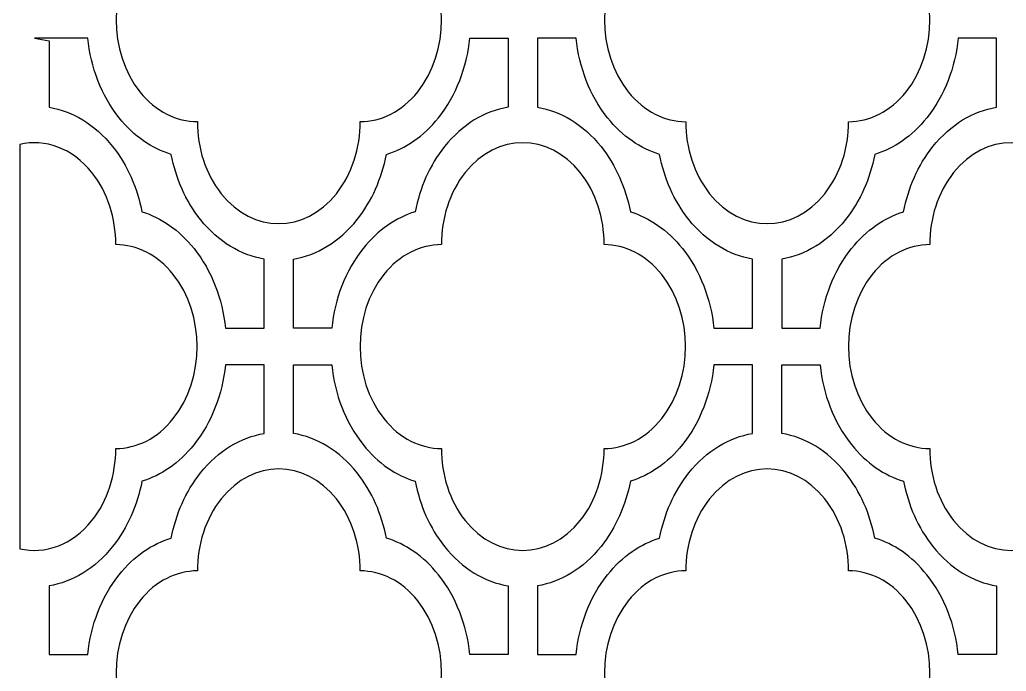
# Model space of a CAD drawing. Header units: centimetres. Extents: x -88 to 88, y -108 to 108.
# Drawn here: x -88.4 to -34.3, y -35.7 to 0 of the extents above; entities that cross this region are included whole.
import ezdxf

# ---------------------------------------------------------------- set-up
doc = ezdxf.new("R2010")
doc.units = ezdxf.units.CM
doc.header["$MEASUREMENT"] = 0
doc.layers.add('layer 1', color=7, linetype='Continuous')

msp = doc.modelspace()

# ---------------------------------------------------------------- linework, layer by layer
at = {"layer": 'layer 1', "color": 114}
for points, knots in [([(-78.66422, 5.59285), (-78.66373, 7.02351), (-78.22777, 8.45397), (-77.35632, 9.54527), (-77.35632, 9.54527), (-75.61244, 11.72912), (-72.78399, 11.72911), (-71.04011, 9.54527), (-71.04011, 9.54527), (-70.16868, 8.45397), (-69.7327, 7.02353), (-69.7322, 5.59285), (-69.7322, 5.59285), (-68.58977, 5.59224), (-67.44749, 5.04627), (-66.57605, 3.95499), (-66.57605, 3.95499), (-64.83218, 1.77114), (-64.83218, -1.77089), (-66.57605, -3.95473), (-66.57605, -3.95473), (-67.44743, -5.04595), (-68.58962, -5.59191), (-69.73198, -5.59259), (-69.73198, -5.59259), (-69.73246, -7.02333), (-70.16847, -8.45387), (-71.03995, -9.54523), (-71.03995, -9.54523), (-72.78392, -11.72918), (-75.61251, -11.72915), (-77.35648, -9.54522), (-77.35648, -9.54522), (-78.22795, -8.45387), (-78.66396, -7.02335), (-78.66444, -5.59261), (-78.66444, -5.59261), (-79.8068, -5.59193), (-80.949, -5.04595), (-81.82038, -3.95473), (-81.82038, -3.95473), (-83.56426, -1.77089), (-83.56426, 1.77114), (-81.82038, 3.95499), (-81.82038, 3.95499), (-80.94894, 5.04627), (-79.80667, 5.59224), (-78.66422, 5.59285)], [0, 0, 0, 0, 0.07692308, 0.07692308, 0.07692308, 0.07692308, 0.15384615, 0.15384615, 0.15384615, 0.15384615, 0.23076923, 0.23076923, 0.23076923, 0.23076923, 0.30769231, 0.30769231, 0.30769231, 0.30769231, 0.38461538, 0.38461538, 0.38461538, 0.38461538, 0.46153846, 0.46153846, 0.46153846, 0.46153846, 0.53846154, 0.53846154, 0.53846154, 0.53846154, 0.61538462, 0.61538462, 0.61538462, 0.61538462, 0.69230769, 0.69230769, 0.69230769, 0.69230769, 0.76923077, 0.76923077, 0.76923077, 0.76923077, 0.84615385, 0.84615385, 0.84615385, 0.84615385, 1, 1, 1, 1]), ([(-42.93481, -5.59287), (-42.9353, -7.02353), (-43.37127, -8.454), (-44.24271, -9.54529), (-44.24271, -9.54529), (-45.98659, -11.72914), (-48.81504, -11.72913), (-50.55892, -9.54529), (-50.55892, -9.54529), (-51.43035, -8.454), (-51.86634, -7.02355), (-51.86683, -5.59287), (-51.86683, -5.59287), (-53.00926, -5.59226), (-54.15155, -5.0463), (-55.02298, -3.95501), (-55.02298, -3.95501), (-56.76686, -1.77116), (-56.76686, 1.77087), (-55.02298, 3.95471), (-55.02298, 3.95471), (-54.1516, 5.04593), (-53.00941, 5.59188), (-51.86705, 5.59257), (-51.86705, 5.59257), (-51.86657, 7.0233), (-51.43056, 8.45385), (-50.55908, 9.54521), (-50.55908, 9.54521), (-48.81511, 11.72915), (-45.98652, 11.72913), (-44.24256, 9.54519), (-44.24256, 9.54519), (-43.37108, 8.45385), (-42.93508, 7.02333), (-42.93459, 5.59259), (-42.93459, 5.59259), (-41.79223, 5.59191), (-40.65003, 5.04593), (-39.77865, 3.95471), (-39.77865, 3.95471), (-38.03477, 1.77087), (-38.03477, -1.77116), (-39.77865, -3.95501), (-39.77865, -3.95501), (-40.65009, -5.0463), (-41.79236, -5.59226), (-42.93481, -5.59287)], [0, 0, 0, 0, 0.07692308, 0.07692308, 0.07692308, 0.07692308, 0.15384615, 0.15384615, 0.15384615, 0.15384615, 0.23076923, 0.23076923, 0.23076923, 0.23076923, 0.30769231, 0.30769231, 0.30769231, 0.30769231, 0.38461538, 0.38461538, 0.38461538, 0.38461538, 0.46153846, 0.46153846, 0.46153846, 0.46153846, 0.53846154, 0.53846154, 0.53846154, 0.53846154, 0.61538462, 0.61538462, 0.61538462, 0.61538462, 0.69230769, 0.69230769, 0.69230769, 0.69230769, 0.76923077, 0.76923077, 0.76923077, 0.76923077, 0.84615385, 0.84615385, 0.84615385, 0.84615385, 1, 1, 1, 1]), ([(-87.59691, -1.00675), (-87.59691, -1.00675), (-84.68324, -1.0067), (-84.68324, -1.0067), (-84.68324, -1.0067), (-84.51374, -2.60579), (-83.93849, -4.15027), (-82.95751, -5.37875), (-82.95751, -5.37875), (-82.14012, -6.40235), (-81.14753, -7.0732), (-80.10048, -7.39129), (-80.10048, -7.39129), (-79.84649, -8.70245), (-79.31082, -9.94545), (-78.49344, -10.96904), (-78.49344, -10.96904), (-77.51245, -12.19752), (-76.27909, -12.91792), (-75.00213, -13.13017), (-75.00213, -13.13017), (-75.00213, -13.13017), (-75.00214, -16.92447), (-75.00214, -16.92447), (-75.00214, -16.92447), (-75.00214, -16.92447), (-77.12436, -16.92453), (-77.12436, -16.92453), (-77.12436, -16.92453), (-77.29382, -15.32534), (-77.86909, -13.78075), (-78.85013, -12.55221), (-78.85013, -12.55221), (-79.6675, -11.52862), (-80.66009, -10.85781), (-81.70711, -10.53972), (-81.70711, -10.53972), (-81.96111, -9.22853), (-82.49681, -7.98551), (-83.31419, -6.96192), (-83.31419, -6.96192), (-84.29518, -5.73343), (-85.52856, -5.01306), (-86.8055, -4.80081), (-86.8055, -4.80081), (-86.8055, -4.80081), (-86.8055, -1.98734), (-86.8055, -1.98734), (-86.8055, -1.98734), (-86.8055, -1.98734), (-86.8055, -1.15217), (-86.8055, -1.15217), (-86.8055, -1.15217), (-86.8055, -1.15217), (-87.59691, -1.00675), (-87.59691, -1.00675)], [0, 0, 0, 0, 0.06666667, 0.06666667, 0.06666667, 0.06666667, 0.13333333, 0.13333333, 0.13333333, 0.13333333, 0.2, 0.2, 0.2, 0.2, 0.26666667, 0.26666667, 0.26666667, 0.26666667, 0.33333333, 0.33333333, 0.33333333, 0.33333333, 0.4, 0.4, 0.4, 0.4, 0.46666667, 0.46666667, 0.46666667, 0.46666667, 0.53333333, 0.53333333, 0.53333333, 0.53333333, 0.6, 0.6, 0.6, 0.6, 0.66666667, 0.66666667, 0.66666667, 0.66666667, 0.73333333, 0.73333333, 0.73333333, 0.73333333, 0.8, 0.8, 0.8, 0.8, 0.86666667, 0.86666667, 0.86666667, 0.86666667, 1, 1, 1, 1]), ([(-61.61593, -1.00676), (-61.61593, -1.00676), (-63.71315, -1.00675), (-63.71315, -1.00675), (-63.71315, -1.00675), (-63.88266, -2.60583), (-64.45796, -4.1503), (-65.43892, -5.37875), (-65.43892, -5.37875), (-66.25629, -6.40232), (-67.24888, -7.0732), (-68.29591, -7.39128), (-68.29591, -7.39128), (-68.54991, -8.70245), (-69.08562, -9.94546), (-69.90298, -10.96904), (-69.90298, -10.96904), (-70.88399, -12.19755), (-72.11736, -12.91794), (-73.39434, -13.13018), (-73.39434, -13.13018), (-73.39434, -13.13018), (-73.39429, -16.92447), (-73.39429, -16.92447), (-73.39429, -16.92447), (-73.39429, -16.92447), (-71.29708, -16.92447), (-71.29708, -16.92447), (-71.29708, -16.92447), (-71.12757, -15.32539), (-70.55228, -13.78093), (-69.57131, -12.55248), (-69.57131, -12.55248), (-68.75395, -11.5289), (-67.76135, -10.85802), (-66.71433, -10.53994), (-66.71433, -10.53994), (-66.46032, -9.22877), (-65.92462, -7.98576), (-65.10725, -6.96218), (-65.10725, -6.96218), (-64.12624, -5.73368), (-62.89287, -5.01329), (-61.6159, -4.80104), (-61.6159, -4.80104), (-61.6159, -4.80104), (-61.61593, -2.02987), (-61.61593, -2.02987), (-61.61593, -2.02987), (-61.61593, -2.02987), (-61.61593, -1.00676), (-61.61593, -1.00676)], [0, 0, 0, 0, 0.07142857, 0.07142857, 0.07142857, 0.07142857, 0.14285714, 0.14285714, 0.14285714, 0.14285714, 0.21428571, 0.21428571, 0.21428571, 0.21428571, 0.28571429, 0.28571429, 0.28571429, 0.28571429, 0.35714286, 0.35714286, 0.35714286, 0.35714286, 0.42857143, 0.42857143, 0.42857143, 0.42857143, 0.5, 0.5, 0.5, 0.5, 0.57142857, 0.57142857, 0.57142857, 0.57142857, 0.64285714, 0.64285714, 0.64285714, 0.64285714, 0.71428571, 0.71428571, 0.71428571, 0.71428571, 0.78571429, 0.78571429, 0.78571429, 0.78571429, 0.85714286, 0.85714286, 0.85714286, 0.85714286, 1, 1, 1, 1]), ([(-60.00811, -1.00672), (-60.00811, -1.00672), (-57.88588, -1.0067), (-57.88588, -1.0067), (-57.88588, -1.0067), (-57.71641, -2.60589), (-57.14114, -4.15047), (-56.16011, -5.37901), (-56.16011, -5.37901), (-55.34273, -6.4026), (-54.35014, -7.07342), (-53.30312, -7.3915), (-53.30312, -7.3915), (-53.04913, -8.7027), (-52.51343, -9.94571), (-51.69605, -10.96931), (-51.69605, -10.96931), (-50.71506, -12.19779), (-49.48168, -12.91816), (-48.20474, -13.13042), (-48.20474, -13.13042), (-48.20474, -13.13042), (-48.21026, -16.92448), (-48.21026, -16.92448), (-48.21026, -16.92448), (-48.21026, -16.92448), (-50.32699, -16.92453), (-50.32699, -16.92453), (-50.32699, -16.92453), (-50.4965, -15.32544), (-51.07175, -13.78095), (-52.05273, -12.55248), (-52.05273, -12.55248), (-52.87011, -11.52888), (-53.86271, -10.85802), (-54.90975, -10.53993), (-54.90975, -10.53993), (-55.16375, -9.22877), (-55.69942, -7.98577), (-56.51679, -6.96218), (-56.51679, -6.96218), (-57.49778, -5.7337), (-58.73114, -5.01331), (-60.00811, -4.80105), (-60.00811, -4.80105), (-60.00811, -4.80105), (-60.0081, -1.98734), (-60.0081, -1.98734), (-60.0081, -1.98734), (-60.0081, -1.98734), (-60.00811, -1.00672), (-60.00811, -1.00672)], [0, 0, 0, 0, 0.07142857, 0.07142857, 0.07142857, 0.07142857, 0.14285714, 0.14285714, 0.14285714, 0.14285714, 0.21428571, 0.21428571, 0.21428571, 0.21428571, 0.28571429, 0.28571429, 0.28571429, 0.28571429, 0.35714286, 0.35714286, 0.35714286, 0.35714286, 0.42857143, 0.42857143, 0.42857143, 0.42857143, 0.5, 0.5, 0.5, 0.5, 0.57142857, 0.57142857, 0.57142857, 0.57142857, 0.64285714, 0.64285714, 0.64285714, 0.64285714, 0.71428571, 0.71428571, 0.71428571, 0.71428571, 0.78571429, 0.78571429, 0.78571429, 0.78571429, 0.85714286, 0.85714286, 0.85714286, 0.85714286, 1, 1, 1, 1]), ([(-46.59689, -16.92447), (-46.59689, -15.6598), (-46.59689, -14.39512), (-46.59689, -13.13045), (-46.59689, -13.13045), (-45.31993, -12.91821), (-44.08658, -12.1978), (-43.10559, -10.96931), (-43.10559, -10.96931), (-42.28822, -9.94573), (-41.75252, -8.7027), (-41.49853, -7.39151), (-41.49853, -7.39151), (-40.4515, -7.07344), (-39.45891, -6.40261), (-38.64152, -5.37903), (-38.64152, -5.37903), (-37.66051, -4.15051), (-37.08525, -2.60592), (-36.91577, -1.00674), (-36.91577, -1.00674), (-36.91577, -1.00674), (-34.81855, -1.00674), (-34.81855, -1.00674), (-34.81855, -1.00674), (-34.81855, -1.00674), (-34.81855, -4.80077), (-34.81855, -4.80077), (-34.81855, -4.80077), (-36.09551, -5.01302), (-37.32886, -5.73342), (-38.30985, -6.96192), (-38.30985, -6.96192), (-39.12722, -7.98549), (-39.66292, -9.22853), (-39.91691, -10.53971), (-39.91691, -10.53971), (-40.96394, -10.85778), (-41.95653, -11.52861), (-42.77392, -12.5522), (-42.77392, -12.5522), (-43.75493, -13.78072), (-44.33019, -15.32531), (-44.49967, -16.92448), (-44.49967, -16.92448), (-44.49967, -16.92448), (-46.59689, -16.92447), (-46.59689, -16.92447)], [0, 0, 0, 0, 0.07692308, 0.07692308, 0.07692308, 0.07692308, 0.15384615, 0.15384615, 0.15384615, 0.15384615, 0.23076923, 0.23076923, 0.23076923, 0.23076923, 0.30769231, 0.30769231, 0.30769231, 0.30769231, 0.38461538, 0.38461538, 0.38461538, 0.38461538, 0.46153846, 0.46153846, 0.46153846, 0.46153846, 0.53846154, 0.53846154, 0.53846154, 0.53846154, 0.61538462, 0.61538462, 0.61538462, 0.61538462, 0.69230769, 0.69230769, 0.69230769, 0.69230769, 0.76923077, 0.76923077, 0.76923077, 0.76923077, 0.84615385, 0.84615385, 0.84615385, 0.84615385, 1, 1, 1, 1]), ([(-56.34601, -23.52407), (-56.3465, -24.95473), (-56.78247, -26.3852), (-57.65391, -27.4765), (-57.65391, -27.4765), (-59.3978, -29.66034), (-62.22624, -29.66033), (-63.97012, -27.4765), (-63.97012, -27.4765), (-64.84155, -26.3852), (-65.27754, -24.95475), (-65.27803, -23.52407), (-65.27803, -23.52407), (-66.42047, -23.52347), (-67.56275, -22.9775), (-68.43418, -21.88621), (-68.43418, -21.88621), (-70.17806, -19.70236), (-70.17806, -16.16033), (-68.43418, -13.97649), (-68.43418, -13.97649), (-67.5628, -12.88527), (-66.42062, -12.33932), (-65.27825, -12.33864), (-65.27825, -12.33864), (-65.27777, -10.9079), (-64.84177, -9.47735), (-63.97028, -8.386), (-63.97028, -8.386), (-62.22632, -6.20205), (-59.39773, -6.20207), (-57.65376, -8.38601), (-57.65376, -8.38601), (-56.78228, -9.47735), (-56.34628, -10.90788), (-56.3458, -12.33861), (-56.3458, -12.33861), (-55.20343, -12.3393), (-54.06124, -12.88527), (-53.18986, -13.97649), (-53.18986, -13.97649), (-51.44597, -16.16033), (-51.44597, -19.70236), (-53.18986, -21.88621), (-53.18986, -21.88621), (-54.06129, -22.9775), (-55.20357, -23.52347), (-56.34601, -23.52407)], [0, 0, 0, 0, 0.07692308, 0.07692308, 0.07692308, 0.07692308, 0.15384615, 0.15384615, 0.15384615, 0.15384615, 0.23076923, 0.23076923, 0.23076923, 0.23076923, 0.30769231, 0.30769231, 0.30769231, 0.30769231, 0.38461538, 0.38461538, 0.38461538, 0.38461538, 0.46153846, 0.46153846, 0.46153846, 0.46153846, 0.53846154, 0.53846154, 0.53846154, 0.53846154, 0.61538462, 0.61538462, 0.61538462, 0.61538462, 0.69230769, 0.69230769, 0.69230769, 0.69230769, 0.76923077, 0.76923077, 0.76923077, 0.76923077, 0.84615385, 0.84615385, 0.84615385, 0.84615385, 1, 1, 1, 1]), ([(-38.48063, -12.33836), (-38.48014, -10.9077), (-38.04417, -9.47723), (-37.17273, -8.38593), (-37.17273, -8.38593), (-35.42885, -6.20208), (-32.6004, -6.20209), (-30.85652, -8.38593), (-30.85652, -8.38593), (-29.98509, -9.47723), (-29.5491, -10.90767), (-29.54861, -12.33836), (-29.54861, -12.33836), (-28.40618, -12.33896), (-27.26389, -12.88493), (-26.39246, -13.97621), (-26.39246, -13.97621), (-24.64858, -16.16006), (-24.64858, -19.7021), (-26.39246, -21.88593), (-26.39246, -21.88593), (-27.26384, -22.97715), (-28.40603, -23.52311), (-29.54839, -23.52379), (-29.54839, -23.52379), (-29.54887, -24.95453), (-29.98488, -26.38508), (-30.85636, -27.47643), (-30.85636, -27.47643), (-32.60033, -29.66038), (-35.42892, -29.66036), (-37.17288, -27.47642), (-37.17288, -27.47642), (-38.04436, -26.38508), (-38.48036, -24.95455), (-38.48085, -23.52381), (-38.48085, -23.52381), (-39.62321, -23.52313), (-40.76541, -22.97715), (-41.63679, -21.88593), (-41.63679, -21.88593), (-43.38067, -19.7021), (-43.38067, -16.16006), (-41.63679, -13.97621), (-41.63679, -13.97621), (-40.76535, -12.88493), (-39.62308, -12.33896), (-38.48063, -12.33836)], [0, 0, 0, 0, 0.07692308, 0.07692308, 0.07692308, 0.07692308, 0.15384615, 0.15384615, 0.15384615, 0.15384615, 0.23076923, 0.23076923, 0.23076923, 0.23076923, 0.30769231, 0.30769231, 0.30769231, 0.30769231, 0.38461538, 0.38461538, 0.38461538, 0.38461538, 0.46153846, 0.46153846, 0.46153846, 0.46153846, 0.53846154, 0.53846154, 0.53846154, 0.53846154, 0.61538462, 0.61538462, 0.61538462, 0.61538462, 0.69230769, 0.69230769, 0.69230769, 0.69230769, 0.76923077, 0.76923077, 0.76923077, 0.76923077, 0.84615385, 0.84615385, 0.84615385, 0.84615385, 1, 1, 1, 1]), ([(-88.41334, -29.02357), (-88.41334, -29.02357), (-88.41334, -6.83885), (-88.41334, -6.83885), (-88.41334, -6.83885), (-87.01969, -6.52121), (-85.52857, -7.03691), (-84.45132, -8.38593), (-84.45132, -8.38593), (-83.57989, -9.47723), (-83.1439, -10.90767), (-83.14341, -12.33836), (-83.14341, -12.33836), (-82.00097, -12.33896), (-80.85869, -12.88493), (-79.98726, -13.97621), (-79.98726, -13.97621), (-78.24338, -16.16006), (-78.24338, -19.7021), (-79.98726, -21.88593), (-79.98726, -21.88593), (-80.85864, -22.97715), (-82.00082, -23.52311), (-83.14319, -23.52379), (-83.14319, -23.52379), (-83.14367, -24.95453), (-83.57967, -26.38508), (-84.45116, -27.47643), (-84.45116, -27.47643), (-85.52845, -28.82551), (-87.01962, -29.34121), (-88.41334, -29.02357)], [0, 0, 0, 0, 0.11111111, 0.11111111, 0.11111111, 0.11111111, 0.22222222, 0.22222222, 0.22222222, 0.22222222, 0.33333333, 0.33333333, 0.33333333, 0.33333333, 0.44444444, 0.44444444, 0.44444444, 0.44444444, 0.55555556, 0.55555556, 0.55555556, 0.55555556, 0.66666667, 0.66666667, 0.66666667, 0.66666667, 0.77777778, 0.77777778, 0.77777778, 0.77777778, 1, 1, 1, 1]), ([(-75.00213, -18.93796), (-75.00213, -18.93796), (-75.00214, -19.06323), (-75.00214, -19.06323), (-75.00214, -19.06323), (-75.00214, -19.06323), (-75.00214, -19.06398), (-75.00214, -19.06398), (-75.00214, -19.06398), (-75.00213, -20.27629), (-75.0021, -21.48862), (-75.00209, -22.70092), (-75.00209, -22.70092), (-76.27907, -22.91317), (-77.51244, -23.63356), (-78.49344, -24.86206), (-78.49344, -24.86206), (-79.31081, -25.88564), (-79.84652, -27.12866), (-80.10052, -28.43983), (-80.10052, -28.43983), (-81.14755, -28.7579), (-82.14014, -29.42878), (-82.95751, -30.45236), (-82.95751, -30.45236), (-83.93847, -31.68081), (-84.51377, -33.22528), (-84.68328, -34.82435), (-84.68328, -34.82435), (-84.68328, -34.82435), (-86.8055, -34.82434), (-86.8055, -34.82434), (-86.8055, -34.82434), (-86.8055, -34.82434), (-86.80554, -31.06138), (-86.80554, -31.06138), (-86.80554, -31.06138), (-85.52857, -30.84914), (-84.2952, -30.12875), (-83.31419, -28.90024), (-83.31419, -28.90024), (-82.49682, -27.87667), (-81.96112, -26.63365), (-81.70711, -25.32248), (-81.70711, -25.32248), (-80.66009, -25.00441), (-79.66749, -24.33352), (-78.85013, -23.30995), (-78.85013, -23.30995), (-77.86916, -22.0815), (-77.29387, -20.53703), (-77.12436, -18.93796), (-77.12436, -18.93796), (-77.12436, -18.93796), (-75.00213, -18.93796), (-75.00213, -18.93796)], [0, 0, 0, 0, 0.06666667, 0.06666667, 0.06666667, 0.06666667, 0.13333333, 0.13333333, 0.13333333, 0.13333333, 0.2, 0.2, 0.2, 0.2, 0.26666667, 0.26666667, 0.26666667, 0.26666667, 0.33333333, 0.33333333, 0.33333333, 0.33333333, 0.4, 0.4, 0.4, 0.4, 0.46666667, 0.46666667, 0.46666667, 0.46666667, 0.53333333, 0.53333333, 0.53333333, 0.53333333, 0.6, 0.6, 0.6, 0.6, 0.66666667, 0.66666667, 0.66666667, 0.66666667, 0.73333333, 0.73333333, 0.73333333, 0.73333333, 0.8, 0.8, 0.8, 0.8, 0.86666667, 0.86666667, 0.86666667, 0.86666667, 1, 1, 1, 1]), ([(-73.39429, -18.93793), (-73.39429, -18.93793), (-73.3943, -22.70094), (-73.3943, -22.70094), (-73.3943, -22.70094), (-72.11733, -22.91319), (-70.88397, -23.63358), (-69.90298, -24.86206), (-69.90298, -24.86206), (-69.08561, -25.88565), (-68.54994, -27.12866), (-68.29594, -28.43982), (-68.29594, -28.43982), (-67.2489, -28.7579), (-66.25631, -29.42876), (-65.43892, -30.45236), (-65.43892, -30.45236), (-64.45794, -31.68083), (-63.88269, -33.22532), (-63.71319, -34.82441), (-63.71319, -34.82441), (-63.71319, -34.82441), (-61.61594, -34.82436), (-61.61594, -34.82436), (-61.61594, -34.82436), (-61.61594, -34.82436), (-61.61594, -31.06162), (-61.61594, -31.06162), (-61.61594, -31.06162), (-62.89288, -30.84936), (-64.12626, -30.12899), (-65.10725, -28.90051), (-65.10725, -28.90051), (-65.92463, -27.87691), (-66.46033, -26.6339), (-66.71433, -25.32271), (-66.71433, -25.32271), (-67.76135, -25.00462), (-68.75394, -24.3338), (-69.57131, -23.31022), (-69.57131, -23.31022), (-70.55235, -22.08168), (-71.12762, -20.53709), (-71.29708, -18.9379), (-71.29708, -18.9379), (-71.29708, -18.9379), (-73.39429, -18.93793), (-73.39429, -18.93793)], [0, 0, 0, 0, 0.07692308, 0.07692308, 0.07692308, 0.07692308, 0.15384615, 0.15384615, 0.15384615, 0.15384615, 0.23076923, 0.23076923, 0.23076923, 0.23076923, 0.30769231, 0.30769231, 0.30769231, 0.30769231, 0.38461538, 0.38461538, 0.38461538, 0.38461538, 0.46153846, 0.46153846, 0.46153846, 0.46153846, 0.53846154, 0.53846154, 0.53846154, 0.53846154, 0.61538462, 0.61538462, 0.61538462, 0.61538462, 0.69230769, 0.69230769, 0.69230769, 0.69230769, 0.76923077, 0.76923077, 0.76923077, 0.76923077, 0.84615385, 0.84615385, 0.84615385, 0.84615385, 1, 1, 1, 1]), ([(-48.20474, -18.93794), (-48.20474, -18.93794), (-48.20474, -22.70066), (-48.20474, -22.70066), (-48.20474, -22.70066), (-49.48171, -22.9129), (-50.71506, -23.6333), (-51.69605, -24.8618), (-51.69605, -24.8618), (-52.51341, -25.88537), (-53.04911, -27.12841), (-53.3031, -28.43959), (-53.3031, -28.43959), (-54.35013, -28.75767), (-55.34273, -29.42849), (-56.16011, -30.45208), (-56.16011, -30.45208), (-57.14113, -31.6806), (-57.71639, -33.22519), (-57.88586, -34.82436), (-57.88586, -34.82436), (-57.88586, -34.82436), (-60.0081, -34.82436), (-60.0081, -34.82436), (-60.0081, -34.82436), (-60.0081, -34.82436), (-60.0081, -31.06165), (-60.0081, -31.06165), (-60.0081, -31.06165), (-58.73113, -30.84941), (-57.49778, -30.12901), (-56.51679, -28.90051), (-56.51679, -28.90051), (-55.69943, -27.87693), (-55.16373, -26.6339), (-54.90973, -25.32272), (-54.90973, -25.32272), (-53.86271, -25.00464), (-52.87011, -24.33382), (-52.05273, -23.31023), (-52.05273, -23.31023), (-51.07171, -22.08171), (-50.49645, -20.53712), (-50.32698, -18.93794), (-50.32698, -18.93794), (-50.32698, -18.93794), (-48.20474, -18.93794), (-48.20474, -18.93794)], [0, 0, 0, 0, 0.07692308, 0.07692308, 0.07692308, 0.07692308, 0.15384615, 0.15384615, 0.15384615, 0.15384615, 0.23076923, 0.23076923, 0.23076923, 0.23076923, 0.30769231, 0.30769231, 0.30769231, 0.30769231, 0.38461538, 0.38461538, 0.38461538, 0.38461538, 0.46153846, 0.46153846, 0.46153846, 0.46153846, 0.53846154, 0.53846154, 0.53846154, 0.53846154, 0.61538462, 0.61538462, 0.61538462, 0.61538462, 0.69230769, 0.69230769, 0.69230769, 0.69230769, 0.76923077, 0.76923077, 0.76923077, 0.76923077, 0.84615385, 0.84615385, 0.84615385, 0.84615385, 1, 1, 1, 1]), ([(-46.59689, -18.93793), (-46.59689, -20.19218), (-46.59689, -21.44644), (-46.59689, -22.70069), (-46.59689, -22.70069), (-45.31995, -22.91294), (-44.08658, -23.63331), (-43.10559, -24.8618), (-43.10559, -24.8618), (-42.2882, -25.8854), (-41.75251, -27.12841), (-41.49851, -28.4396), (-41.49851, -28.4396), (-40.45149, -28.75769), (-39.4589, -29.4285), (-38.64152, -30.45209), (-38.64152, -30.45209), (-37.66049, -31.68063), (-37.08522, -33.22522), (-36.91575, -34.82441), (-36.91575, -34.82441), (-36.91575, -34.82441), (-34.81855, -34.82436), (-34.81855, -34.82436), (-34.81855, -34.82436), (-34.81855, -34.82436), (-34.81855, -34.82435), (-34.81855, -34.82435), (-34.81855, -34.82435), (-34.81855, -34.82435), (-34.81855, -33.7915), (-34.81855, -33.7915), (-34.81855, -33.7915), (-34.81855, -33.7915), (-34.81855, -33.79149), (-34.81855, -33.79149), (-34.81855, -33.79149), (-34.81855, -33.79149), (-34.81854, -31.06137), (-34.81854, -31.06137), (-34.81854, -31.06137), (-36.0955, -30.84912), (-37.32886, -30.12873), (-38.30985, -28.90024), (-38.30985, -28.90024), (-39.12723, -27.87665), (-39.6629, -26.63365), (-39.91689, -25.32249), (-39.91689, -25.32249), (-40.96394, -25.00441), (-41.95653, -24.33355), (-42.77392, -23.30995), (-42.77392, -23.30995), (-43.7549, -22.08148), (-44.33015, -20.53699), (-44.49965, -18.9379), (-44.49965, -18.9379), (-44.49965, -18.9379), (-46.59689, -18.93793), (-46.59689, -18.93793)], [0, 0, 0, 0, 0.0625, 0.0625, 0.0625, 0.0625, 0.125, 0.125, 0.125, 0.125, 0.1875, 0.1875, 0.1875, 0.1875, 0.25, 0.25, 0.25, 0.25, 0.3125, 0.3125, 0.3125, 0.3125, 0.375, 0.375, 0.375, 0.375, 0.4375, 0.4375, 0.4375, 0.4375, 0.5, 0.5, 0.5, 0.5, 0.5625, 0.5625, 0.5625, 0.5625, 0.625, 0.625, 0.625, 0.625, 0.6875, 0.6875, 0.6875, 0.6875, 0.75, 0.75, 0.75, 0.75, 0.8125, 0.8125, 0.8125, 0.8125, 0.875, 0.875, 0.875, 0.875, 1, 1, 1, 1]), ([(-69.7322, -41.42395), (-69.7327, -42.85461), (-70.16866, -44.28508), (-71.04011, -45.37638), (-71.04011, -45.37638), (-72.78399, -47.56023), (-75.61244, -47.56021), (-77.35631, -45.37638), (-77.35631, -45.37638), (-78.22775, -44.28508), (-78.66373, -42.85463), (-78.66422, -41.42395), (-78.66422, -41.42395), (-79.80666, -41.42335), (-80.94894, -40.87738), (-81.82038, -39.78609), (-81.82038, -39.78609), (-83.56425, -37.60225), (-83.56425, -34.06021), (-81.82038, -31.87638), (-81.82038, -31.87638), (-80.949, -30.78516), (-79.80681, -30.2392), (-78.66445, -30.23852), (-78.66445, -30.23852), (-78.66397, -28.80778), (-78.22796, -27.37723), (-77.35648, -26.28588), (-77.35648, -26.28588), (-75.61251, -24.10193), (-72.78392, -24.10195), (-71.03995, -26.28589), (-71.03995, -26.28589), (-70.16848, -27.37723), (-69.73247, -28.80776), (-69.73199, -30.23849), (-69.73199, -30.23849), (-68.58963, -30.23918), (-67.44743, -30.78516), (-66.57605, -31.87638), (-66.57605, -31.87638), (-64.83217, -34.06021), (-64.83217, -37.60225), (-66.57605, -39.78609), (-66.57605, -39.78609), (-67.44749, -40.87738), (-68.58976, -41.42335), (-69.7322, -41.42395)], [0, 0, 0, 0, 0.07692308, 0.07692308, 0.07692308, 0.07692308, 0.15384615, 0.15384615, 0.15384615, 0.15384615, 0.23076923, 0.23076923, 0.23076923, 0.23076923, 0.30769231, 0.30769231, 0.30769231, 0.30769231, 0.38461538, 0.38461538, 0.38461538, 0.38461538, 0.46153846, 0.46153846, 0.46153846, 0.46153846, 0.53846154, 0.53846154, 0.53846154, 0.53846154, 0.61538462, 0.61538462, 0.61538462, 0.61538462, 0.69230769, 0.69230769, 0.69230769, 0.69230769, 0.76923077, 0.76923077, 0.76923077, 0.76923077, 0.84615385, 0.84615385, 0.84615385, 0.84615385, 1, 1, 1, 1]), ([(-51.86683, -30.23824), (-51.86634, -28.80758), (-51.43037, -27.37711), (-50.55893, -26.28581), (-50.55893, -26.28581), (-48.81504, -24.10196), (-45.98659, -24.10197), (-44.24272, -26.28581), (-44.24272, -26.28581), (-43.37128, -27.37711), (-42.9353, -28.80756), (-42.93481, -30.23824), (-42.93481, -30.23824), (-41.79237, -30.23884), (-40.65009, -30.78481), (-39.77865, -31.8761), (-39.77865, -31.8761), (-38.03478, -34.05994), (-38.03478, -37.60198), (-39.77865, -39.78581), (-39.77865, -39.78581), (-40.65003, -40.87703), (-41.79222, -41.42299), (-42.93458, -41.42367), (-42.93458, -41.42367), (-42.93507, -42.85441), (-43.37107, -44.28496), (-44.24256, -45.37631), (-44.24256, -45.37631), (-45.98652, -47.56026), (-48.81511, -47.56024), (-50.55908, -45.3763), (-50.55908, -45.3763), (-51.43056, -44.28496), (-51.86656, -42.85443), (-51.86704, -41.42369), (-51.86704, -41.42369), (-53.0094, -41.42301), (-54.1516, -40.87703), (-55.02298, -39.78581), (-55.02298, -39.78581), (-56.76686, -37.60198), (-56.76686, -34.05994), (-55.02298, -31.8761), (-55.02298, -31.8761), (-54.15155, -30.78481), (-53.00927, -30.23884), (-51.86683, -30.23824)], [0, 0, 0, 0, 0.07692308, 0.07692308, 0.07692308, 0.07692308, 0.15384615, 0.15384615, 0.15384615, 0.15384615, 0.23076923, 0.23076923, 0.23076923, 0.23076923, 0.30769231, 0.30769231, 0.30769231, 0.30769231, 0.38461538, 0.38461538, 0.38461538, 0.38461538, 0.46153846, 0.46153846, 0.46153846, 0.46153846, 0.53846154, 0.53846154, 0.53846154, 0.53846154, 0.61538462, 0.61538462, 0.61538462, 0.61538462, 0.69230769, 0.69230769, 0.69230769, 0.69230769, 0.76923077, 0.76923077, 0.76923077, 0.76923077, 0.84615385, 0.84615385, 0.84615385, 0.84615385, 1, 1, 1, 1])]:
    msp.add_open_spline(points, degree=3, knots=knots, dxfattribs=at)
at = {"layer": 'layer 1', "color": 250, "lineweight": 9}
for points, knots in [([(-78.66422, 5.59285), (-78.66373, 7.02351), (-78.22777, 8.45397), (-77.35632, 9.54527), (-77.35632, 9.54527), (-75.61244, 11.72912), (-72.78399, 11.72911), (-71.04011, 9.54527), (-71.04011, 9.54527), (-70.16868, 8.45397), (-69.7327, 7.02353), (-69.7322, 5.59285), (-69.7322, 5.59285), (-68.58977, 5.59224), (-67.44749, 5.04627), (-66.57605, 3.95499), (-66.57605, 3.95499), (-64.83218, 1.77114), (-64.83218, -1.77089), (-66.57605, -3.95473), (-66.57605, -3.95473), (-67.44743, -5.04595), (-68.58962, -5.59191), (-69.73198, -5.59259), (-69.73198, -5.59259), (-69.73246, -7.02333), (-70.16847, -8.45387), (-71.03995, -9.54523), (-71.03995, -9.54523), (-72.78392, -11.72918), (-75.61251, -11.72915), (-77.35648, -9.54522), (-77.35648, -9.54522), (-78.22795, -8.45387), (-78.66396, -7.02335), (-78.66444, -5.59261), (-78.66444, -5.59261), (-79.8068, -5.59193), (-80.949, -5.04595), (-81.82038, -3.95473), (-81.82038, -3.95473), (-83.56426, -1.77089), (-83.56426, 1.77114), (-81.82038, 3.95499), (-81.82038, 3.95499), (-80.94894, 5.04627), (-79.80667, 5.59224), (-78.66422, 5.59285)], [0, 0, 0, 0, 0.07692308, 0.07692308, 0.07692308, 0.07692308, 0.15384615, 0.15384615, 0.15384615, 0.15384615, 0.23076923, 0.23076923, 0.23076923, 0.23076923, 0.30769231, 0.30769231, 0.30769231, 0.30769231, 0.38461538, 0.38461538, 0.38461538, 0.38461538, 0.46153846, 0.46153846, 0.46153846, 0.46153846, 0.53846154, 0.53846154, 0.53846154, 0.53846154, 0.61538462, 0.61538462, 0.61538462, 0.61538462, 0.69230769, 0.69230769, 0.69230769, 0.69230769, 0.76923077, 0.76923077, 0.76923077, 0.76923077, 0.84615385, 0.84615385, 0.84615385, 0.84615385, 1, 1, 1, 1]), ([(-42.93481, -5.59287), (-42.9353, -7.02353), (-43.37127, -8.454), (-44.24271, -9.54529), (-44.24271, -9.54529), (-45.98659, -11.72914), (-48.81504, -11.72913), (-50.55892, -9.54529), (-50.55892, -9.54529), (-51.43035, -8.454), (-51.86634, -7.02355), (-51.86683, -5.59287), (-51.86683, -5.59287), (-53.00926, -5.59226), (-54.15155, -5.0463), (-55.02298, -3.95501), (-55.02298, -3.95501), (-56.76686, -1.77116), (-56.76686, 1.77087), (-55.02298, 3.95471), (-55.02298, 3.95471), (-54.1516, 5.04593), (-53.00941, 5.59188), (-51.86705, 5.59257), (-51.86705, 5.59257), (-51.86657, 7.0233), (-51.43056, 8.45385), (-50.55908, 9.54521), (-50.55908, 9.54521), (-48.81511, 11.72915), (-45.98652, 11.72913), (-44.24256, 9.54519), (-44.24256, 9.54519), (-43.37108, 8.45385), (-42.93508, 7.02333), (-42.93459, 5.59259), (-42.93459, 5.59259), (-41.79223, 5.59191), (-40.65003, 5.04593), (-39.77865, 3.95471), (-39.77865, 3.95471), (-38.03477, 1.77087), (-38.03477, -1.77116), (-39.77865, -3.95501), (-39.77865, -3.95501), (-40.65009, -5.0463), (-41.79236, -5.59226), (-42.93481, -5.59287)], [0, 0, 0, 0, 0.07692308, 0.07692308, 0.07692308, 0.07692308, 0.15384615, 0.15384615, 0.15384615, 0.15384615, 0.23076923, 0.23076923, 0.23076923, 0.23076923, 0.30769231, 0.30769231, 0.30769231, 0.30769231, 0.38461538, 0.38461538, 0.38461538, 0.38461538, 0.46153846, 0.46153846, 0.46153846, 0.46153846, 0.53846154, 0.53846154, 0.53846154, 0.53846154, 0.61538462, 0.61538462, 0.61538462, 0.61538462, 0.69230769, 0.69230769, 0.69230769, 0.69230769, 0.76923077, 0.76923077, 0.76923077, 0.76923077, 0.84615385, 0.84615385, 0.84615385, 0.84615385, 1, 1, 1, 1]), ([(-87.59691, -1.00675), (-87.59691, -1.00675), (-84.68324, -1.0067), (-84.68324, -1.0067), (-84.68324, -1.0067), (-84.51374, -2.60579), (-83.93849, -4.15027), (-82.95751, -5.37875), (-82.95751, -5.37875), (-82.14012, -6.40235), (-81.14753, -7.0732), (-80.10048, -7.39129), (-80.10048, -7.39129), (-79.84649, -8.70245), (-79.31082, -9.94545), (-78.49344, -10.96904), (-78.49344, -10.96904), (-77.51245, -12.19752), (-76.27909, -12.91792), (-75.00213, -13.13017), (-75.00213, -13.13017), (-75.00213, -13.13017), (-75.00214, -16.92447), (-75.00214, -16.92447), (-75.00214, -16.92447), (-75.00214, -16.92447), (-77.12436, -16.92453), (-77.12436, -16.92453), (-77.12436, -16.92453), (-77.29382, -15.32534), (-77.86909, -13.78075), (-78.85013, -12.55221), (-78.85013, -12.55221), (-79.6675, -11.52862), (-80.66009, -10.85781), (-81.70711, -10.53972), (-81.70711, -10.53972), (-81.96111, -9.22853), (-82.49681, -7.98551), (-83.31419, -6.96192), (-83.31419, -6.96192), (-84.29518, -5.73343), (-85.52856, -5.01306), (-86.8055, -4.80081), (-86.8055, -4.80081), (-86.8055, -4.80081), (-86.8055, -1.98734), (-86.8055, -1.98734), (-86.8055, -1.98734), (-86.8055, -1.98734), (-86.8055, -1.15217), (-86.8055, -1.15217)], [0, 0, 0, 0, 0.07142857, 0.07142857, 0.07142857, 0.07142857, 0.14285714, 0.14285714, 0.14285714, 0.14285714, 0.21428571, 0.21428571, 0.21428571, 0.21428571, 0.28571429, 0.28571429, 0.28571429, 0.28571429, 0.35714286, 0.35714286, 0.35714286, 0.35714286, 0.42857143, 0.42857143, 0.42857143, 0.42857143, 0.5, 0.5, 0.5, 0.5, 0.57142857, 0.57142857, 0.57142857, 0.57142857, 0.64285714, 0.64285714, 0.64285714, 0.64285714, 0.71428571, 0.71428571, 0.71428571, 0.71428571, 0.78571429, 0.78571429, 0.78571429, 0.78571429, 0.85714286, 0.85714286, 0.85714286, 0.85714286, 1, 1, 1, 1]), ([(-61.61593, -1.00676), (-61.61593, -1.00676), (-63.71315, -1.00675), (-63.71315, -1.00675), (-63.71315, -1.00675), (-63.88266, -2.60583), (-64.45796, -4.1503), (-65.43892, -5.37875), (-65.43892, -5.37875), (-66.25629, -6.40232), (-67.24888, -7.0732), (-68.29591, -7.39128), (-68.29591, -7.39128), (-68.54991, -8.70245), (-69.08562, -9.94546), (-69.90298, -10.96904), (-69.90298, -10.96904), (-70.88399, -12.19755), (-72.11736, -12.91794), (-73.39434, -13.13018), (-73.39434, -13.13018), (-73.39434, -13.13018), (-73.39429, -16.92447), (-73.39429, -16.92447), (-73.39429, -16.92447), (-73.39429, -16.92447), (-71.29708, -16.92447), (-71.29708, -16.92447), (-71.29708, -16.92447), (-71.12757, -15.32539), (-70.55228, -13.78093), (-69.57131, -12.55248), (-69.57131, -12.55248), (-68.75395, -11.5289), (-67.76135, -10.85802), (-66.71433, -10.53994), (-66.71433, -10.53994), (-66.46032, -9.22877), (-65.92462, -7.98576), (-65.10725, -6.96218), (-65.10725, -6.96218), (-64.12624, -5.73368), (-62.89287, -5.01329), (-61.6159, -4.80104), (-61.6159, -4.80104), (-61.6159, -4.80104), (-61.61593, -2.02987), (-61.61593, -2.02987), (-61.61593, -2.02987), (-61.61593, -2.02987), (-61.61593, -1.00676), (-61.61593, -1.00676)], [0, 0, 0, 0, 0.07142857, 0.07142857, 0.07142857, 0.07142857, 0.14285714, 0.14285714, 0.14285714, 0.14285714, 0.21428571, 0.21428571, 0.21428571, 0.21428571, 0.28571429, 0.28571429, 0.28571429, 0.28571429, 0.35714286, 0.35714286, 0.35714286, 0.35714286, 0.42857143, 0.42857143, 0.42857143, 0.42857143, 0.5, 0.5, 0.5, 0.5, 0.57142857, 0.57142857, 0.57142857, 0.57142857, 0.64285714, 0.64285714, 0.64285714, 0.64285714, 0.71428571, 0.71428571, 0.71428571, 0.71428571, 0.78571429, 0.78571429, 0.78571429, 0.78571429, 0.85714286, 0.85714286, 0.85714286, 0.85714286, 1, 1, 1, 1]), ([(-60.00811, -1.00672), (-60.00811, -1.00672), (-57.88588, -1.0067), (-57.88588, -1.0067), (-57.88588, -1.0067), (-57.71641, -2.60589), (-57.14114, -4.15047), (-56.16011, -5.37901), (-56.16011, -5.37901), (-55.34273, -6.4026), (-54.35014, -7.07342), (-53.30312, -7.3915), (-53.30312, -7.3915), (-53.04913, -8.7027), (-52.51343, -9.94571), (-51.69605, -10.96931), (-51.69605, -10.96931), (-50.71506, -12.19779), (-49.48168, -12.91816), (-48.20474, -13.13042), (-48.20474, -13.13042), (-48.20474, -13.13042), (-48.21026, -16.92448), (-48.21026, -16.92448), (-48.21026, -16.92448), (-48.21026, -16.92448), (-50.32699, -16.92453), (-50.32699, -16.92453), (-50.32699, -16.92453), (-50.4965, -15.32544), (-51.07175, -13.78095), (-52.05273, -12.55248), (-52.05273, -12.55248), (-52.87011, -11.52888), (-53.86271, -10.85802), (-54.90975, -10.53993), (-54.90975, -10.53993), (-55.16375, -9.22877), (-55.69942, -7.98577), (-56.51679, -6.96218), (-56.51679, -6.96218), (-57.49778, -5.7337), (-58.73114, -5.01331), (-60.00811, -4.80105), (-60.00811, -4.80105), (-60.00811, -4.80105), (-60.0081, -1.98734), (-60.0081, -1.98734), (-60.0081, -1.98734), (-60.0081, -1.98734), (-60.00811, -1.00672), (-60.00811, -1.00672)], [0, 0, 0, 0, 0.07142857, 0.07142857, 0.07142857, 0.07142857, 0.14285714, 0.14285714, 0.14285714, 0.14285714, 0.21428571, 0.21428571, 0.21428571, 0.21428571, 0.28571429, 0.28571429, 0.28571429, 0.28571429, 0.35714286, 0.35714286, 0.35714286, 0.35714286, 0.42857143, 0.42857143, 0.42857143, 0.42857143, 0.5, 0.5, 0.5, 0.5, 0.57142857, 0.57142857, 0.57142857, 0.57142857, 0.64285714, 0.64285714, 0.64285714, 0.64285714, 0.71428571, 0.71428571, 0.71428571, 0.71428571, 0.78571429, 0.78571429, 0.78571429, 0.78571429, 0.85714286, 0.85714286, 0.85714286, 0.85714286, 1, 1, 1, 1]), ([(-46.59689, -16.92447), (-46.59689, -15.6598), (-46.59689, -14.39512), (-46.59689, -13.13045), (-46.59689, -13.13045), (-45.31993, -12.91821), (-44.08658, -12.1978), (-43.10559, -10.96931), (-43.10559, -10.96931), (-42.28822, -9.94573), (-41.75252, -8.7027), (-41.49853, -7.39151), (-41.49853, -7.39151), (-40.4515, -7.07344), (-39.45891, -6.40261), (-38.64152, -5.37903), (-38.64152, -5.37903), (-37.66051, -4.15051), (-37.08525, -2.60592), (-36.91577, -1.00674), (-36.91577, -1.00674), (-36.91577, -1.00674), (-34.81855, -1.00674), (-34.81855, -1.00674), (-34.81855, -1.00674), (-34.81855, -1.00674), (-34.81855, -4.80077), (-34.81855, -4.80077), (-34.81855, -4.80077), (-36.09551, -5.01302), (-37.32886, -5.73342), (-38.30985, -6.96192), (-38.30985, -6.96192), (-39.12722, -7.98549), (-39.66292, -9.22853), (-39.91691, -10.53971), (-39.91691, -10.53971), (-40.96394, -10.85778), (-41.95653, -11.52861), (-42.77392, -12.5522), (-42.77392, -12.5522), (-43.75493, -13.78072), (-44.33019, -15.32531), (-44.49967, -16.92448), (-44.49967, -16.92448), (-44.49967, -16.92448), (-46.59689, -16.92447), (-46.59689, -16.92447)], [0, 0, 0, 0, 0.07692308, 0.07692308, 0.07692308, 0.07692308, 0.15384615, 0.15384615, 0.15384615, 0.15384615, 0.23076923, 0.23076923, 0.23076923, 0.23076923, 0.30769231, 0.30769231, 0.30769231, 0.30769231, 0.38461538, 0.38461538, 0.38461538, 0.38461538, 0.46153846, 0.46153846, 0.46153846, 0.46153846, 0.53846154, 0.53846154, 0.53846154, 0.53846154, 0.61538462, 0.61538462, 0.61538462, 0.61538462, 0.69230769, 0.69230769, 0.69230769, 0.69230769, 0.76923077, 0.76923077, 0.76923077, 0.76923077, 0.84615385, 0.84615385, 0.84615385, 0.84615385, 1, 1, 1, 1]), ([(-56.34601, -23.52407), (-56.3465, -24.95473), (-56.78247, -26.3852), (-57.65391, -27.4765), (-57.65391, -27.4765), (-59.3978, -29.66034), (-62.22624, -29.66033), (-63.97012, -27.4765), (-63.97012, -27.4765), (-64.84155, -26.3852), (-65.27754, -24.95475), (-65.27803, -23.52407), (-65.27803, -23.52407), (-66.42047, -23.52347), (-67.56275, -22.9775), (-68.43418, -21.88621), (-68.43418, -21.88621), (-70.17806, -19.70236), (-70.17806, -16.16033), (-68.43418, -13.97649), (-68.43418, -13.97649), (-67.5628, -12.88527), (-66.42062, -12.33932), (-65.27825, -12.33864), (-65.27825, -12.33864), (-65.27777, -10.9079), (-64.84177, -9.47735), (-63.97028, -8.386), (-63.97028, -8.386), (-62.22632, -6.20205), (-59.39773, -6.20207), (-57.65376, -8.38601), (-57.65376, -8.38601), (-56.78228, -9.47735), (-56.34628, -10.90788), (-56.3458, -12.33861), (-56.3458, -12.33861), (-55.20343, -12.3393), (-54.06124, -12.88527), (-53.18986, -13.97649), (-53.18986, -13.97649), (-51.44597, -16.16033), (-51.44597, -19.70236), (-53.18986, -21.88621), (-53.18986, -21.88621), (-54.06129, -22.9775), (-55.20357, -23.52347), (-56.34601, -23.52407)], [0, 0, 0, 0, 0.07692308, 0.07692308, 0.07692308, 0.07692308, 0.15384615, 0.15384615, 0.15384615, 0.15384615, 0.23076923, 0.23076923, 0.23076923, 0.23076923, 0.30769231, 0.30769231, 0.30769231, 0.30769231, 0.38461538, 0.38461538, 0.38461538, 0.38461538, 0.46153846, 0.46153846, 0.46153846, 0.46153846, 0.53846154, 0.53846154, 0.53846154, 0.53846154, 0.61538462, 0.61538462, 0.61538462, 0.61538462, 0.69230769, 0.69230769, 0.69230769, 0.69230769, 0.76923077, 0.76923077, 0.76923077, 0.76923077, 0.84615385, 0.84615385, 0.84615385, 0.84615385, 1, 1, 1, 1]), ([(-38.48063, -12.33836), (-38.48014, -10.9077), (-38.04417, -9.47723), (-37.17273, -8.38593), (-37.17273, -8.38593), (-35.42885, -6.20208), (-32.6004, -6.20209), (-30.85652, -8.38593), (-30.85652, -8.38593), (-29.98509, -9.47723), (-29.5491, -10.90767), (-29.54861, -12.33836), (-29.54861, -12.33836), (-28.40618, -12.33896), (-27.26389, -12.88493), (-26.39246, -13.97621), (-26.39246, -13.97621), (-24.64858, -16.16006), (-24.64858, -19.7021), (-26.39246, -21.88593), (-26.39246, -21.88593), (-27.26384, -22.97715), (-28.40603, -23.52311), (-29.54839, -23.52379), (-29.54839, -23.52379), (-29.54887, -24.95453), (-29.98488, -26.38508), (-30.85636, -27.47643), (-30.85636, -27.47643), (-32.60033, -29.66038), (-35.42892, -29.66036), (-37.17288, -27.47642), (-37.17288, -27.47642), (-38.04436, -26.38508), (-38.48036, -24.95455), (-38.48085, -23.52381), (-38.48085, -23.52381), (-39.62321, -23.52313), (-40.76541, -22.97715), (-41.63679, -21.88593), (-41.63679, -21.88593), (-43.38067, -19.7021), (-43.38067, -16.16006), (-41.63679, -13.97621), (-41.63679, -13.97621), (-40.76535, -12.88493), (-39.62308, -12.33896), (-38.48063, -12.33836)], [0, 0, 0, 0, 0.07692308, 0.07692308, 0.07692308, 0.07692308, 0.15384615, 0.15384615, 0.15384615, 0.15384615, 0.23076923, 0.23076923, 0.23076923, 0.23076923, 0.30769231, 0.30769231, 0.30769231, 0.30769231, 0.38461538, 0.38461538, 0.38461538, 0.38461538, 0.46153846, 0.46153846, 0.46153846, 0.46153846, 0.53846154, 0.53846154, 0.53846154, 0.53846154, 0.61538462, 0.61538462, 0.61538462, 0.61538462, 0.69230769, 0.69230769, 0.69230769, 0.69230769, 0.76923077, 0.76923077, 0.76923077, 0.76923077, 0.84615385, 0.84615385, 0.84615385, 0.84615385, 1, 1, 1, 1]), ([(-88.41334, -29.02357), (-88.41334, -29.02357), (-88.41334, -6.83885), (-88.41334, -6.83885), (-88.41334, -6.83885), (-87.01969, -6.52121), (-85.52857, -7.03691), (-84.45132, -8.38593), (-84.45132, -8.38593), (-83.57989, -9.47723), (-83.1439, -10.90767), (-83.14341, -12.33836), (-83.14341, -12.33836), (-82.00097, -12.33896), (-80.85869, -12.88493), (-79.98726, -13.97621), (-79.98726, -13.97621), (-78.24338, -16.16006), (-78.24338, -19.7021), (-79.98726, -21.88593), (-79.98726, -21.88593), (-80.85864, -22.97715), (-82.00082, -23.52311), (-83.14319, -23.52379), (-83.14319, -23.52379), (-83.14367, -24.95453), (-83.57967, -26.38508), (-84.45116, -27.47643), (-84.45116, -27.47643), (-85.52845, -28.82551), (-87.01962, -29.34121), (-88.41334, -29.02357)], [0, 0, 0, 0, 0.11111111, 0.11111111, 0.11111111, 0.11111111, 0.22222222, 0.22222222, 0.22222222, 0.22222222, 0.33333333, 0.33333333, 0.33333333, 0.33333333, 0.44444444, 0.44444444, 0.44444444, 0.44444444, 0.55555556, 0.55555556, 0.55555556, 0.55555556, 0.66666667, 0.66666667, 0.66666667, 0.66666667, 0.77777778, 0.77777778, 0.77777778, 0.77777778, 1, 1, 1, 1]), ([(-75.00213, -18.93796), (-75.00213, -18.93796), (-75.00214, -19.06323), (-75.00214, -19.06323), (-75.00214, -19.06323), (-75.00214, -19.06323), (-75.00214, -19.06398), (-75.00214, -19.06398), (-75.00214, -19.06398), (-75.00213, -20.27629), (-75.0021, -21.48862), (-75.00209, -22.70092), (-75.00209, -22.70092), (-76.27907, -22.91317), (-77.51244, -23.63356), (-78.49344, -24.86206), (-78.49344, -24.86206), (-79.31081, -25.88564), (-79.84652, -27.12866), (-80.10052, -28.43983), (-80.10052, -28.43983), (-81.14755, -28.7579), (-82.14014, -29.42878), (-82.95751, -30.45236), (-82.95751, -30.45236), (-83.93847, -31.68081), (-84.51377, -33.22528), (-84.68328, -34.82435), (-84.68328, -34.82435), (-84.68328, -34.82435), (-86.8055, -34.82434), (-86.8055, -34.82434), (-86.8055, -34.82434), (-86.8055, -34.82434), (-86.80554, -31.06138), (-86.80554, -31.06138), (-86.80554, -31.06138), (-85.52857, -30.84914), (-84.2952, -30.12875), (-83.31419, -28.90024), (-83.31419, -28.90024), (-82.49682, -27.87667), (-81.96112, -26.63365), (-81.70711, -25.32248), (-81.70711, -25.32248), (-80.66009, -25.00441), (-79.66749, -24.33352), (-78.85013, -23.30995), (-78.85013, -23.30995), (-77.86916, -22.0815), (-77.29387, -20.53703), (-77.12436, -18.93796), (-77.12436, -18.93796), (-77.12436, -18.93796), (-75.00213, -18.93796), (-75.00213, -18.93796)], [0, 0, 0, 0, 0.06666667, 0.06666667, 0.06666667, 0.06666667, 0.13333333, 0.13333333, 0.13333333, 0.13333333, 0.2, 0.2, 0.2, 0.2, 0.26666667, 0.26666667, 0.26666667, 0.26666667, 0.33333333, 0.33333333, 0.33333333, 0.33333333, 0.4, 0.4, 0.4, 0.4, 0.46666667, 0.46666667, 0.46666667, 0.46666667, 0.53333333, 0.53333333, 0.53333333, 0.53333333, 0.6, 0.6, 0.6, 0.6, 0.66666667, 0.66666667, 0.66666667, 0.66666667, 0.73333333, 0.73333333, 0.73333333, 0.73333333, 0.8, 0.8, 0.8, 0.8, 0.86666667, 0.86666667, 0.86666667, 0.86666667, 1, 1, 1, 1]), ([(-73.39429, -18.93793), (-73.39429, -18.93793), (-73.3943, -22.70094), (-73.3943, -22.70094), (-73.3943, -22.70094), (-72.11733, -22.91319), (-70.88397, -23.63358), (-69.90298, -24.86206), (-69.90298, -24.86206), (-69.08561, -25.88565), (-68.54994, -27.12866), (-68.29594, -28.43982), (-68.29594, -28.43982), (-67.2489, -28.7579), (-66.25631, -29.42876), (-65.43892, -30.45236), (-65.43892, -30.45236), (-64.45794, -31.68083), (-63.88269, -33.22532), (-63.71319, -34.82441), (-63.71319, -34.82441), (-63.71319, -34.82441), (-61.61594, -34.82436), (-61.61594, -34.82436), (-61.61594, -34.82436), (-61.61594, -34.82436), (-61.61594, -31.06162), (-61.61594, -31.06162), (-61.61594, -31.06162), (-62.89288, -30.84936), (-64.12626, -30.12899), (-65.10725, -28.90051), (-65.10725, -28.90051), (-65.92463, -27.87691), (-66.46033, -26.6339), (-66.71433, -25.32271), (-66.71433, -25.32271), (-67.76135, -25.00462), (-68.75394, -24.3338), (-69.57131, -23.31022), (-69.57131, -23.31022), (-70.55235, -22.08168), (-71.12762, -20.53709), (-71.29708, -18.9379), (-71.29708, -18.9379), (-71.29708, -18.9379), (-73.39429, -18.93793), (-73.39429, -18.93793)], [0, 0, 0, 0, 0.07692308, 0.07692308, 0.07692308, 0.07692308, 0.15384615, 0.15384615, 0.15384615, 0.15384615, 0.23076923, 0.23076923, 0.23076923, 0.23076923, 0.30769231, 0.30769231, 0.30769231, 0.30769231, 0.38461538, 0.38461538, 0.38461538, 0.38461538, 0.46153846, 0.46153846, 0.46153846, 0.46153846, 0.53846154, 0.53846154, 0.53846154, 0.53846154, 0.61538462, 0.61538462, 0.61538462, 0.61538462, 0.69230769, 0.69230769, 0.69230769, 0.69230769, 0.76923077, 0.76923077, 0.76923077, 0.76923077, 0.84615385, 0.84615385, 0.84615385, 0.84615385, 1, 1, 1, 1]), ([(-48.20474, -18.93794), (-48.20474, -18.93794), (-48.20474, -22.70066), (-48.20474, -22.70066), (-48.20474, -22.70066), (-49.48171, -22.9129), (-50.71506, -23.6333), (-51.69605, -24.8618), (-51.69605, -24.8618), (-52.51341, -25.88537), (-53.04911, -27.12841), (-53.3031, -28.43959), (-53.3031, -28.43959), (-54.35013, -28.75767), (-55.34273, -29.42849), (-56.16011, -30.45208), (-56.16011, -30.45208), (-57.14113, -31.6806), (-57.71639, -33.22519), (-57.88586, -34.82436), (-57.88586, -34.82436), (-57.88586, -34.82436), (-60.0081, -34.82436), (-60.0081, -34.82436), (-60.0081, -34.82436), (-60.0081, -34.82436), (-60.0081, -31.06165), (-60.0081, -31.06165), (-60.0081, -31.06165), (-58.73113, -30.84941), (-57.49778, -30.12901), (-56.51679, -28.90051), (-56.51679, -28.90051), (-55.69943, -27.87693), (-55.16373, -26.6339), (-54.90973, -25.32272), (-54.90973, -25.32272), (-53.86271, -25.00464), (-52.87011, -24.33382), (-52.05273, -23.31023), (-52.05273, -23.31023), (-51.07171, -22.08171), (-50.49645, -20.53712), (-50.32698, -18.93794), (-50.32698, -18.93794), (-50.32698, -18.93794), (-48.20474, -18.93794), (-48.20474, -18.93794)], [0, 0, 0, 0, 0.07692308, 0.07692308, 0.07692308, 0.07692308, 0.15384615, 0.15384615, 0.15384615, 0.15384615, 0.23076923, 0.23076923, 0.23076923, 0.23076923, 0.30769231, 0.30769231, 0.30769231, 0.30769231, 0.38461538, 0.38461538, 0.38461538, 0.38461538, 0.46153846, 0.46153846, 0.46153846, 0.46153846, 0.53846154, 0.53846154, 0.53846154, 0.53846154, 0.61538462, 0.61538462, 0.61538462, 0.61538462, 0.69230769, 0.69230769, 0.69230769, 0.69230769, 0.76923077, 0.76923077, 0.76923077, 0.76923077, 0.84615385, 0.84615385, 0.84615385, 0.84615385, 1, 1, 1, 1]), ([(-46.59689, -18.93793), (-46.59689, -20.19218), (-46.59689, -21.44644), (-46.59689, -22.70069), (-46.59689, -22.70069), (-45.31995, -22.91294), (-44.08658, -23.63331), (-43.10559, -24.8618), (-43.10559, -24.8618), (-42.2882, -25.8854), (-41.75251, -27.12841), (-41.49851, -28.4396), (-41.49851, -28.4396), (-40.45149, -28.75769), (-39.4589, -29.4285), (-38.64152, -30.45209), (-38.64152, -30.45209), (-37.66049, -31.68063), (-37.08522, -33.22522), (-36.91575, -34.82441), (-36.91575, -34.82441), (-36.91575, -34.82441), (-34.81855, -34.82436), (-34.81855, -34.82436), (-34.81855, -34.82436), (-34.81855, -34.82436), (-34.81855, -34.82435), (-34.81855, -34.82435), (-34.81855, -34.82435), (-34.81855, -34.82435), (-34.81855, -33.7915), (-34.81855, -33.7915), (-34.81855, -33.7915), (-34.81855, -33.7915), (-34.81855, -33.79149), (-34.81855, -33.79149), (-34.81855, -33.79149), (-34.81855, -33.79149), (-34.81854, -31.06137), (-34.81854, -31.06137), (-34.81854, -31.06137), (-36.0955, -30.84912), (-37.32886, -30.12873), (-38.30985, -28.90024), (-38.30985, -28.90024), (-39.12723, -27.87665), (-39.6629, -26.63365), (-39.91689, -25.32249), (-39.91689, -25.32249), (-40.96394, -25.00441), (-41.95653, -24.33355), (-42.77392, -23.30995), (-42.77392, -23.30995), (-43.7549, -22.08148), (-44.33015, -20.53699), (-44.49965, -18.9379), (-44.49965, -18.9379), (-44.49965, -18.9379), (-46.59689, -18.93793), (-46.59689, -18.93793)], [0, 0, 0, 0, 0.0625, 0.0625, 0.0625, 0.0625, 0.125, 0.125, 0.125, 0.125, 0.1875, 0.1875, 0.1875, 0.1875, 0.25, 0.25, 0.25, 0.25, 0.3125, 0.3125, 0.3125, 0.3125, 0.375, 0.375, 0.375, 0.375, 0.4375, 0.4375, 0.4375, 0.4375, 0.5, 0.5, 0.5, 0.5, 0.5625, 0.5625, 0.5625, 0.5625, 0.625, 0.625, 0.625, 0.625, 0.6875, 0.6875, 0.6875, 0.6875, 0.75, 0.75, 0.75, 0.75, 0.8125, 0.8125, 0.8125, 0.8125, 0.875, 0.875, 0.875, 0.875, 1, 1, 1, 1]), ([(-69.7322, -41.42395), (-69.7327, -42.85461), (-70.16866, -44.28508), (-71.04011, -45.37638), (-71.04011, -45.37638), (-72.78399, -47.56023), (-75.61244, -47.56021), (-77.35631, -45.37638), (-77.35631, -45.37638), (-78.22775, -44.28508), (-78.66373, -42.85463), (-78.66422, -41.42395), (-78.66422, -41.42395), (-79.80666, -41.42335), (-80.94894, -40.87738), (-81.82038, -39.78609), (-81.82038, -39.78609), (-83.56425, -37.60225), (-83.56425, -34.06021), (-81.82038, -31.87638), (-81.82038, -31.87638), (-80.949, -30.78516), (-79.80681, -30.2392), (-78.66445, -30.23852), (-78.66445, -30.23852), (-78.66397, -28.80778), (-78.22796, -27.37723), (-77.35648, -26.28588), (-77.35648, -26.28588), (-75.61251, -24.10193), (-72.78392, -24.10195), (-71.03995, -26.28589), (-71.03995, -26.28589), (-70.16848, -27.37723), (-69.73247, -28.80776), (-69.73199, -30.23849), (-69.73199, -30.23849), (-68.58963, -30.23918), (-67.44743, -30.78516), (-66.57605, -31.87638), (-66.57605, -31.87638), (-64.83217, -34.06021), (-64.83217, -37.60225), (-66.57605, -39.78609), (-66.57605, -39.78609), (-67.44749, -40.87738), (-68.58976, -41.42335), (-69.7322, -41.42395)], [0, 0, 0, 0, 0.07692308, 0.07692308, 0.07692308, 0.07692308, 0.15384615, 0.15384615, 0.15384615, 0.15384615, 0.23076923, 0.23076923, 0.23076923, 0.23076923, 0.30769231, 0.30769231, 0.30769231, 0.30769231, 0.38461538, 0.38461538, 0.38461538, 0.38461538, 0.46153846, 0.46153846, 0.46153846, 0.46153846, 0.53846154, 0.53846154, 0.53846154, 0.53846154, 0.61538462, 0.61538462, 0.61538462, 0.61538462, 0.69230769, 0.69230769, 0.69230769, 0.69230769, 0.76923077, 0.76923077, 0.76923077, 0.76923077, 0.84615385, 0.84615385, 0.84615385, 0.84615385, 1, 1, 1, 1]), ([(-51.86683, -30.23824), (-51.86634, -28.80758), (-51.43037, -27.37711), (-50.55893, -26.28581), (-50.55893, -26.28581), (-48.81504, -24.10196), (-45.98659, -24.10197), (-44.24272, -26.28581), (-44.24272, -26.28581), (-43.37128, -27.37711), (-42.9353, -28.80756), (-42.93481, -30.23824), (-42.93481, -30.23824), (-41.79237, -30.23884), (-40.65009, -30.78481), (-39.77865, -31.8761), (-39.77865, -31.8761), (-38.03478, -34.05994), (-38.03478, -37.60198), (-39.77865, -39.78581), (-39.77865, -39.78581), (-40.65003, -40.87703), (-41.79222, -41.42299), (-42.93458, -41.42367), (-42.93458, -41.42367), (-42.93507, -42.85441), (-43.37107, -44.28496), (-44.24256, -45.37631), (-44.24256, -45.37631), (-45.98652, -47.56026), (-48.81511, -47.56024), (-50.55908, -45.3763), (-50.55908, -45.3763), (-51.43056, -44.28496), (-51.86656, -42.85443), (-51.86704, -41.42369), (-51.86704, -41.42369), (-53.0094, -41.42301), (-54.1516, -40.87703), (-55.02298, -39.78581), (-55.02298, -39.78581), (-56.76686, -37.60198), (-56.76686, -34.05994), (-55.02298, -31.8761), (-55.02298, -31.8761), (-54.15155, -30.78481), (-53.00927, -30.23884), (-51.86683, -30.23824)], [0, 0, 0, 0, 0.07692308, 0.07692308, 0.07692308, 0.07692308, 0.15384615, 0.15384615, 0.15384615, 0.15384615, 0.23076923, 0.23076923, 0.23076923, 0.23076923, 0.30769231, 0.30769231, 0.30769231, 0.30769231, 0.38461538, 0.38461538, 0.38461538, 0.38461538, 0.46153846, 0.46153846, 0.46153846, 0.46153846, 0.53846154, 0.53846154, 0.53846154, 0.53846154, 0.61538462, 0.61538462, 0.61538462, 0.61538462, 0.69230769, 0.69230769, 0.69230769, 0.69230769, 0.76923077, 0.76923077, 0.76923077, 0.76923077, 0.84615385, 0.84615385, 0.84615385, 0.84615385, 1, 1, 1, 1])]:
    msp.add_open_spline(points, degree=3, knots=knots, dxfattribs=at)

doc.saveas('drawing.dxf')
